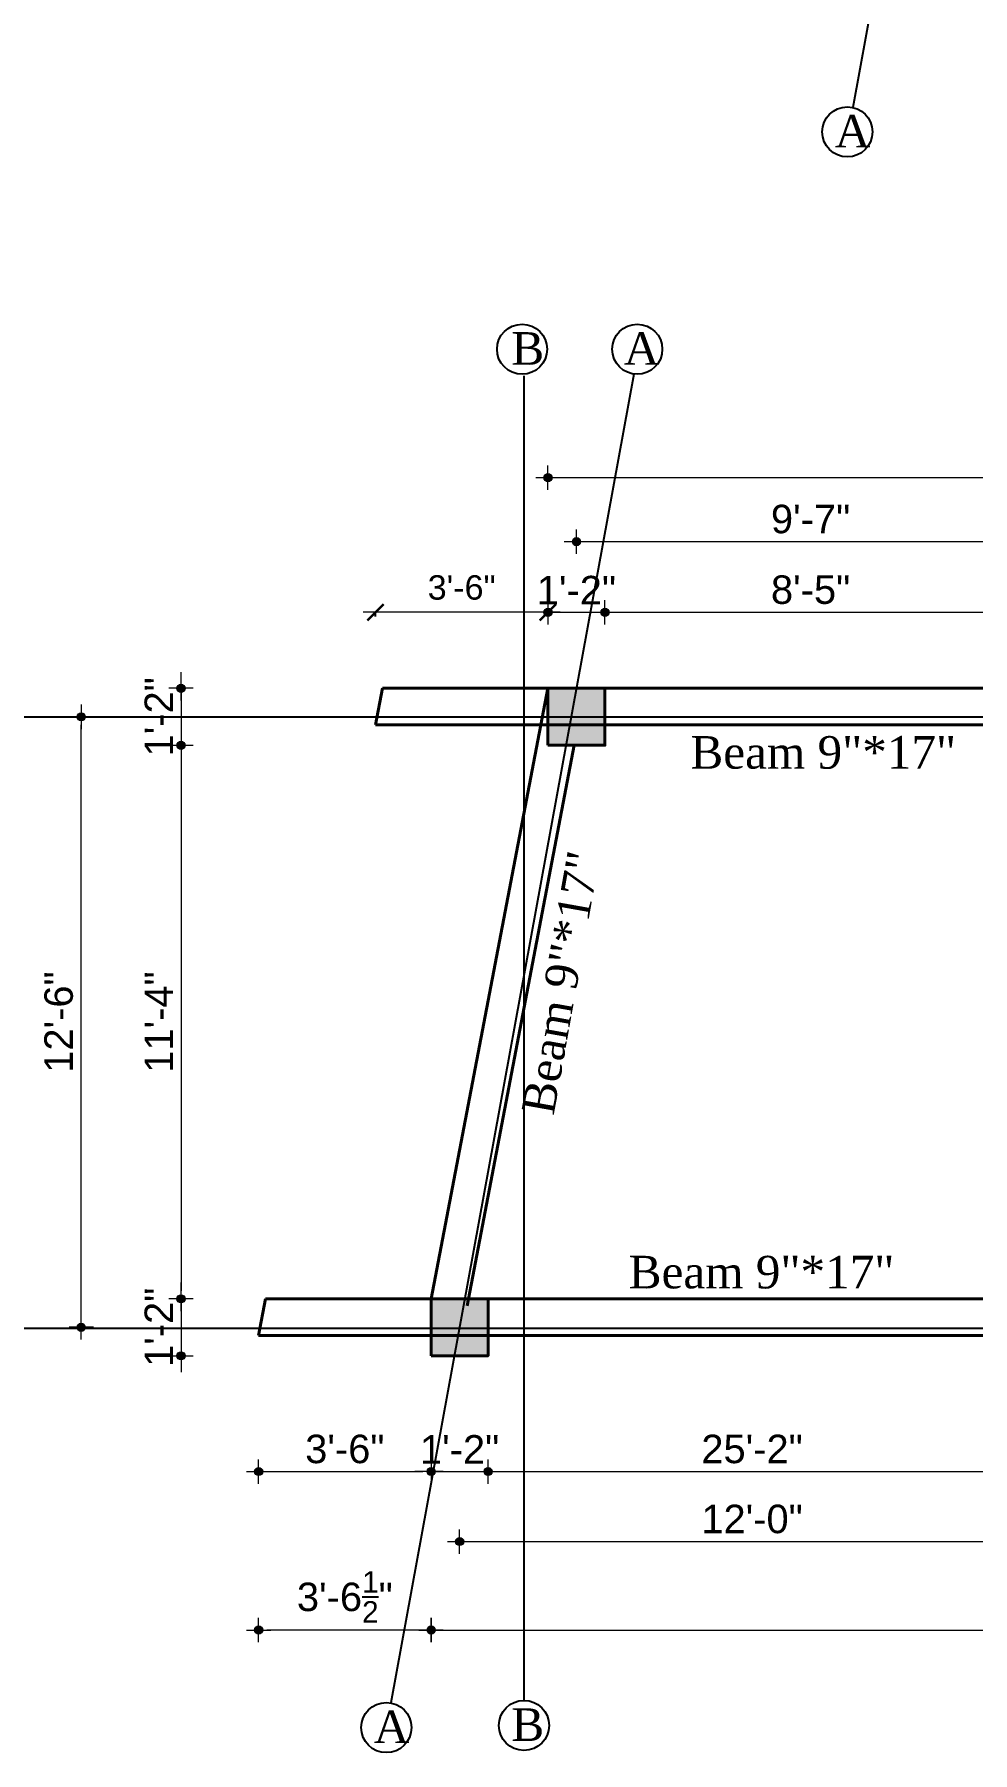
# Model space of a CAD drawing. Header units: inches. Extents: x -12073856 to 12321241, y -1226296 to 1319224.
# Drawn here: x 121516.4 to 121746.8, y 45015.1 to 45437.2 of the extents above; entities that cross this region are included whole.
import ezdxf

# ---------------------------------------------------------------- set-up
doc = ezdxf.new("R2010")
doc.units = ezdxf.units.IN
doc.header["$MEASUREMENT"] = 0
doc.header["$PDMODE"] = 35
for name, color, linetype, lineweight in [('1', 7, 'Continuous', 13), ('Column', 181, 'Continuous', 40), ('Hatch', 9, 'Continuous', 9), ('Toilet', 7, 'Continuous', 25), ('Windows', 151, 'Continuous', 15)]:
    doc.layers.add(name, color=color, linetype=linetype, lineweight=lineweight)
doc.styles.add('ordinary', font='times.ttf')
doc.styles.add('ramon', font='arial.ttf')
doc.styles.get("Standard").update_dxf_attribs({"font": 'arial.ttf'})
doc.dimstyles.new('S8', dxfattribs={"dimtxt": 7, "dimasz": 2, "dimexe": 6, "dimexo": 18, "dimgap": 1.9375, "dimtad": 1, "dimdec": 1, "dimzin": 3, "dimdsep": 46, "dimlunit": 4, "dimtxsty": 'ramon', "dimblk": 'dot 2', "dimcen": 0.09375, "dimse1": 1, "dimse2": 1, "dimclrd": 1, "dimclre": 1, "dimclrt": 256, "dimadec": 0, "dimazin": 0, "dimtfac": 0.75, "dimtdec": 1, "dimtix": 1, "dimtmove": 1, "dimatfit": 3, "dimldrblk": 'DOT', "dimfxl": 1, "dimtolj": 1, "dimtzin": 0, "dimlwd": 9, "dimlwe": 9, "dimarcsym": 0})
doc.dimstyles.get("Standard").update_dxf_attribs({"dimtxt": 6, "dimasz": 4, "dimexe": 0, "dimexo": 6, "dimgap": 3, "dimtad": 1, "dimdec": 0, "dimzin": 0, "dimdsep": 46, "dimlunit": 4, "dimtxsty": 'Standard', "dimblk": 'ARCHTICK', "dimcen": 0.09, "dimdle": 3, "dimclrd": 256, "dimadec": 0, "dimazin": 0, "dimtfac": 1, "dimtdec": 0, "dimtofl": 0, "dimtmove": 0, "dimatfit": 3, "dimfxl": 1, "dimfxlon": 1, "dimtolj": 1, "dimtzin": 0, "dimlwd": -1, "dimarcsym": 0})

# ---------------------------------------------------------------- blocks, each defined once
blk = doc.blocks.new('colm')
at = {"layer": 'Hatch'}
h = blk.add_hatch(color=256, dxfattribs=at)
h.dxf.hatch_style = 1
h.paths.add_polyline_path([(66705.71, 8319.73), (66705.71, 8307.73), (66717.71, 8307.73), (66717.71, 8319.73)])
at = {"layer": 'Column'}
blk.add_lwpolyline([(66705.71, 8307.73), (66717.71, 8307.73), (66717.71, 8319.73), (66705.71, 8319.73)], close=True, dxfattribs=at)
blk = doc.blocks.new('dot1')
at = {"layer": 'Hatch'}
h = blk.add_hatch(color=256, dxfattribs=at)
edge = h.paths.add_edge_path()
edge.add_arc((0, 0), 1, 0, 360)
for p, q in [((3, 0), (-3, 0)), ((0, 3), (0, -3))]:
    blk.add_line(p, q, dxfattribs=at)
blk.add_circle((0, 0), 1, dxfattribs=at)
blk = doc.blocks.new('dot 2')
at = {"layer": 'Hatch', "xscale": 0.5, "yscale": 0.5, "zscale": 0.5}
blk.add_blockref('dot1', (0, 0), dxfattribs=at)
blk = doc.blocks.new('*D1177')
at = {"layer": 'Defpoints', "color": 0, "transparency": 16777216}
for p in [(121656.47, 45295.22), (121642.47, 45276.55), (121656.47, 45276.55)]:
    blk.add_point(p, dxfattribs=at)
at = {"layer": 'Toilet', "color": 1, "lineweight": 9, "transparency": 16777216}
for p, q in [((121640.47, 45295.22), (121638.47, 45295.22)), ((121642.47, 45295.22), (121656.47, 45295.22)), ((121658.47, 45295.22), (121660.47, 45295.22))]:
    blk.add_line(p, q, dxfattribs=at)
at = {"layer": 'Toilet', "color": 1, "lineweight": 9, "transparency": 16777216, "xscale": 2, "yscale": 2, "zscale": 2}
blk.add_blockref('dot 2', (121642.47, 45295.22), dxfattribs=at)
at = {"layer": 'Toilet', "color": 1, "lineweight": 9, "transparency": 16777216, "xscale": 2, "yscale": 2, "zscale": 2, "rotation": 180}
blk.add_blockref('dot 2', (121656.47, 45295.22), dxfattribs=at)
at = {"layer": 'Toilet', "transparency": 16777216, "insert": (121649.47, 45300.68), "char_height": 7, "attachment_point": 5, "style": 'ramon'}
blk.add_mtext('\\A1;1\'-2"', dxfattribs=at)
blk = doc.blocks.new('_Dot')
at = {"color": 0, "lineweight": -2}
blk.add_line((-0.5, 0), (-1, 0), dxfattribs=at)
at = {"color": 0, "const_width": 0.5}
blk.add_lwpolyline([(-0.25, 0, 1), (0.25, 0, 1)], format="xyb", close=True, dxfattribs=at)
blk = doc.blocks.new('*D1178')
at = {"layer": 'Defpoints', "color": 0, "transparency": 16777216}
for p in [(121757.47, 45295.22), (121656.47, 45276.55), (121757.47, 45276.55)]:
    blk.add_point(p, dxfattribs=at)
at = {"layer": 'Toilet', "color": 1, "lineweight": 9, "transparency": 16777216}
blk.add_line((121658.47, 45295.22), (121755.47, 45295.22), dxfattribs=at)
at = {"layer": 'Toilet', "color": 1, "lineweight": 9, "transparency": 16777216, "xscale": 2, "yscale": 2, "zscale": 2, "rotation": 180}
blk.add_blockref('dot 2', (121656.47, 45295.22), dxfattribs=at)
at = {"layer": 'Toilet', "color": 1, "lineweight": 9, "transparency": 16777216, "xscale": 2, "yscale": 2, "zscale": 2}
blk.add_blockref('dot 2', (121757.47, 45295.22), dxfattribs=at)
at = {"layer": 'Toilet', "transparency": 16777216, "insert": (121706.97, 45300.74), "char_height": 7, "attachment_point": 5, "style": 'ramon'}
blk.add_mtext('\\A1;8\'-5"', dxfattribs=at)
blk = doc.blocks.new('*D1182')
at = {"layer": 'Defpoints', "color": 0, "transparency": 16777216}
for p in [(121764.47, 45312.59), (121649.47, 45276.55), (121764.47, 45276.55)]:
    blk.add_point(p, dxfattribs=at)
at = {"layer": 'Toilet', "color": 1, "lineweight": 9, "transparency": 16777216}
blk.add_line((121651.47, 45312.59), (121762.47, 45312.59), dxfattribs=at)
at = {"layer": 'Toilet', "color": 1, "lineweight": 9, "transparency": 16777216, "xscale": 2, "yscale": 2, "zscale": 2, "rotation": 180}
blk.add_blockref('dot 2', (121649.47, 45312.59), dxfattribs=at)
at = {"layer": 'Toilet', "color": 1, "lineweight": 9, "transparency": 16777216, "xscale": 2, "yscale": 2, "zscale": 2}
blk.add_blockref('dot 2', (121764.47, 45312.59), dxfattribs=at)
at = {"layer": 'Toilet', "transparency": 16777216, "insert": (121706.97, 45318.1), "char_height": 7, "attachment_point": 5, "style": 'ramon'}
blk.add_mtext('\\A1;9\'-7"', dxfattribs=at)
blk = doc.blocks.new('*D1184')
at = {"layer": 'Defpoints', "color": 0, "transparency": 16777216}
for p in [(121916.42, 45328.31), (121642.47, 45276.55), (121916.42, 45276.55)]:
    blk.add_point(p, dxfattribs=at)
at = {"layer": 'Toilet', "color": 1, "lineweight": 9, "transparency": 16777216}
blk.add_line((121644.47, 45328.31), (121914.42, 45328.31), dxfattribs=at)
at = {"layer": 'Toilet', "color": 1, "lineweight": 9, "transparency": 16777216, "xscale": 2, "yscale": 2, "zscale": 2, "rotation": 180}
blk.add_blockref('dot 2', (121642.47, 45328.31), dxfattribs=at)
at = {"layer": 'Toilet', "color": 1, "lineweight": 9, "transparency": 16777216, "xscale": 2, "yscale": 2, "zscale": 2}
blk.add_blockref('dot 2', (121916.42, 45328.31), dxfattribs=at)
at = {"layer": 'Toilet', "transparency": 16777216, "insert": (121779.44, 45333.82), "char_height": 7, "attachment_point": 5, "style": 'ramon'}
blk.add_mtext('\\A1;22\'-10"', dxfattribs=at)
blk = doc.blocks.new('*D1188')
at = {"layer": 'Defpoints', "color": 0, "transparency": 16777216}
for p in [(121616.96, 45276.55), (121552.37, 45262.55), (121616.96, 45262.55)]:
    blk.add_point(p, dxfattribs=at)
at = {"layer": 'Toilet', "color": 1, "lineweight": 9, "transparency": 16777216}
for p, q in [((121552.37, 45278.55), (121552.37, 45280.55)), ((121552.37, 45276.55), (121552.37, 45262.55)), ((121552.37, 45260.55), (121552.37, 45258.55))]:
    blk.add_line(p, q, dxfattribs=at)
at = {"layer": 'Toilet', "color": 1, "lineweight": 9, "transparency": 16777216, "xscale": 2, "yscale": 2, "zscale": 2}
for p, rotation in [((121552.37, 45276.55), 270), ((121552.37, 45262.55), 90)]:
    blk.add_blockref('dot 2', p, dxfattribs=dict(at, rotation=rotation))
at = {"layer": 'Toilet', "transparency": 16777216, "insert": (121546.92, 45269.55), "char_height": 7, "attachment_point": 5, "rotation": 90, "style": 'ramon'}
blk.add_mtext('\\A1;1\'-2"', dxfattribs=at)
blk = doc.blocks.new('*D1189')
at = {"layer": 'Defpoints', "color": 0, "transparency": 16777216}
for p in [(121616.96, 45262.55), (121552.37, 45126.55), (121588.28, 45126.55)]:
    blk.add_point(p, dxfattribs=at)
at = {"layer": 'Toilet', "color": 1, "lineweight": 9, "transparency": 16777216}
blk.add_line((121552.37, 45260.55), (121552.37, 45128.55), dxfattribs=at)
at = {"layer": 'Toilet', "color": 1, "lineweight": 9, "transparency": 16777216, "xscale": 2, "yscale": 2, "zscale": 2}
for p, rotation in [((121552.37, 45262.55), 90), ((121552.37, 45126.55), 270)]:
    blk.add_blockref('dot 2', p, dxfattribs=dict(at, rotation=rotation))
at = {"layer": 'Toilet', "transparency": 16777216, "insert": (121546.92, 45194.55), "char_height": 7, "attachment_point": 5, "rotation": 90, "style": 'ramon'}
blk.add_mtext('\\A1;11\'-4"', dxfattribs=at)
blk = doc.blocks.new('*D1190')
at = {"layer": 'Defpoints', "color": 0, "transparency": 16777216}
for p in [(121588.28, 45126.55), (121552.37, 45112.55), (121588.28, 45112.55)]:
    blk.add_point(p, dxfattribs=at)
at = {"layer": 'Toilet', "color": 1, "lineweight": 9, "transparency": 16777216}
for p, q in [((121552.37, 45128.55), (121552.37, 45130.55)), ((121552.37, 45126.55), (121552.37, 45112.55)), ((121552.37, 45110.55), (121552.37, 45108.55))]:
    blk.add_line(p, q, dxfattribs=at)
at = {"layer": 'Toilet', "color": 1, "lineweight": 9, "transparency": 16777216, "xscale": 2, "yscale": 2, "zscale": 2}
for p, rotation in [((121552.37, 45126.55), 270), ((121552.37, 45112.55), 90)]:
    blk.add_blockref('dot 2', p, dxfattribs=dict(at, rotation=rotation))
at = {"layer": 'Toilet', "transparency": 16777216, "insert": (121546.92, 45119.55), "char_height": 7, "attachment_point": 5, "rotation": 90, "style": 'ramon'}
blk.add_mtext('\\A1;1\'-2"', dxfattribs=at)
blk = doc.blocks.new('*D1191')
at = {"layer": 'Defpoints', "color": 0, "transparency": 16777216}
for p in [(121527.87, 45269.55), (121616.96, 45269.55), (121588.28, 45119.55)]:
    blk.add_point(p, dxfattribs=at)
at = {"layer": 'Toilet', "color": 1, "lineweight": 9, "transparency": 16777216}
blk.add_line((121527.87, 45121.55), (121527.87, 45267.55), dxfattribs=at)
at = {"layer": 'Toilet', "color": 1, "lineweight": 9, "transparency": 16777216, "xscale": 2, "yscale": 2, "zscale": 2}
for p, rotation in [((121527.87, 45269.55), 90), ((121527.87, 45119.55), 270)]:
    blk.add_blockref('dot 2', p, dxfattribs=dict(at, rotation=rotation))
at = {"layer": 'Toilet', "transparency": 16777216, "insert": (121522.36, 45194.55), "char_height": 7, "attachment_point": 5, "rotation": 90, "style": 'ramon'}
blk.add_mtext('\\A1;12\'-6"', dxfattribs=at)
blk = doc.blocks.new('*D1192')
at = {"layer": 'Defpoints', "color": 0, "transparency": 16777216}
for p in [(121507.78, 45276.55), (121616.96, 45276.55), (121652.32, 45112.55)]:
    blk.add_point(p, dxfattribs=at)
at = {"layer": 'Toilet', "color": 1, "lineweight": 9, "transparency": 16777216}
blk.add_line((121507.78, 45114.55), (121507.78, 45274.55), dxfattribs=at)
at = {"layer": 'Toilet', "color": 1, "lineweight": 9, "transparency": 16777216, "xscale": 2, "yscale": 2, "zscale": 2}
for p, rotation in [((121507.78, 45276.55), 90), ((121507.78, 45112.55), 270)]:
    blk.add_blockref('dot 2', p, dxfattribs=dict(at, rotation=rotation))
at = {"layer": 'Toilet', "transparency": 16777216, "insert": (121502.27, 45194.55), "char_height": 7, "attachment_point": 5, "rotation": 90, "style": 'ramon'}
blk.add_mtext('\\A1;13\'-8"', dxfattribs=at)
blk = doc.blocks.new('*D1193')
at = {"layer": 'Defpoints', "color": 0, "transparency": 16777216}
for p in [(121616.96, 45276.55), (121552.37, 45262.55), (121616.96, 45262.55)]:
    blk.add_point(p, dxfattribs=at)
at = {"layer": 'Toilet', "color": 1, "lineweight": 9, "transparency": 16777216}
for p, q in [((121552.37, 45278.55), (121552.37, 45280.55)), ((121552.37, 45276.55), (121552.37, 45262.55)), ((121552.37, 45260.55), (121552.37, 45258.55))]:
    blk.add_line(p, q, dxfattribs=at)
at = {"layer": 'Toilet', "color": 1, "lineweight": 9, "transparency": 16777216, "xscale": 2, "yscale": 2, "zscale": 2}
for p, rotation in [((121552.37, 45276.55), 270), ((121552.37, 45262.55), 90)]:
    blk.add_blockref('dot 2', p, dxfattribs=dict(at, rotation=rotation))
at = {"layer": 'Toilet', "transparency": 16777216, "insert": (121546.92, 45269.55), "char_height": 7, "attachment_point": 5, "rotation": 90, "style": 'ramon'}
blk.add_mtext('\\A1;1\'-2"', dxfattribs=at)
blk = doc.blocks.new('*D1194')
at = {"layer": 'Defpoints', "color": 0, "transparency": 16777216}
for p in [(121616.96, 45262.55), (121552.37, 45126.55), (121588.28, 45126.55)]:
    blk.add_point(p, dxfattribs=at)
at = {"layer": 'Toilet', "color": 1, "lineweight": 9, "transparency": 16777216}
blk.add_line((121552.37, 45260.55), (121552.37, 45128.55), dxfattribs=at)
at = {"layer": 'Toilet', "color": 1, "lineweight": 9, "transparency": 16777216, "xscale": 2, "yscale": 2, "zscale": 2}
for p, rotation in [((121552.37, 45262.55), 90), ((121552.37, 45126.55), 270)]:
    blk.add_blockref('dot 2', p, dxfattribs=dict(at, rotation=rotation))
at = {"layer": 'Toilet', "transparency": 16777216, "insert": (121546.92, 45194.55), "char_height": 7, "attachment_point": 5, "rotation": 90, "style": 'ramon'}
blk.add_mtext('\\A1;11\'-4"', dxfattribs=at)
blk = doc.blocks.new('*D1195')
at = {"layer": 'Defpoints', "color": 0, "transparency": 16777216}
for p in [(121527.87, 45269.55), (121616.96, 45269.55), (121588.28, 45119.55)]:
    blk.add_point(p, dxfattribs=at)
at = {"layer": 'Toilet', "color": 1, "lineweight": 9, "transparency": 16777216}
blk.add_line((121527.87, 45121.55), (121527.87, 45267.55), dxfattribs=at)
at = {"layer": 'Toilet', "color": 1, "lineweight": 9, "transparency": 16777216, "xscale": 2, "yscale": 2, "zscale": 2}
for p, rotation in [((121527.87, 45269.55), 90), ((121527.87, 45119.55), 270)]:
    blk.add_blockref('dot 2', p, dxfattribs=dict(at, rotation=rotation))
at = {"layer": 'Toilet', "transparency": 16777216, "insert": (121522.36, 45194.55), "char_height": 7, "attachment_point": 5, "rotation": 90, "style": 'ramon'}
blk.add_mtext('\\A1;12\'-6"', dxfattribs=at)
blk = doc.blocks.new('_ArchTick')
at = {"color": 0, "linetype": 'ByBlock', "const_width": 0.15}
blk.add_lwpolyline([(-0.5, -0.5), (0.5, 0.5)], dxfattribs=at)
blk = doc.blocks.new('*D1196')
at = {"layer": 'Defpoints', "color": 0, "transparency": 16777216}
for p in [(121600.11, 45295.22), (121642.47, 45276.55), (121600.11, 45267.55)]:
    blk.add_point(p, dxfattribs=at)
at = {"layer": 'Windows', "transparency": 16777216}
blk.add_line((121645.47, 45295.22), (121597.11, 45295.22), dxfattribs=at)
at = {"layer": 'Windows', "color": 0, "lineweight": -2, "transparency": 16777216}
for p, q in [((121600.11, 45294.22), (121600.11, 45295.22)), ((121642.47, 45294.22), (121642.47, 45295.22))]:
    blk.add_line(p, q, dxfattribs=at)
at = {"layer": 'Windows', "transparency": 16777216, "xscale": 4, "yscale": 4, "zscale": 4, "rotation": 180}
blk.add_blockref('_ArchTick', (121600.11, 45295.22), dxfattribs=at)
at = {"layer": 'Windows', "transparency": 16777216, "xscale": 4, "yscale": 4, "zscale": 4}
blk.add_blockref('_ArchTick', (121642.47, 45295.22), dxfattribs=at)
at = {"layer": 'Windows', "color": 0, "lineweight": -2, "transparency": 16777216, "insert": (121621.29, 45301.29), "char_height": 6, "attachment_point": 5}
blk.add_mtext('\\A1;3\'-6"', dxfattribs=at)
blk = doc.blocks.new('*D1470')
at = {"layer": 'Defpoints', "color": 0, "transparency": 16777216}
for p in [(121571.43, 45117.55), (121613.78, 45112.55), (121613.78, 45084.11)]:
    blk.add_point(p, dxfattribs=at)
at = {"layer": 'Toilet', "color": 1, "lineweight": 9, "transparency": 16777216}
blk.add_line((121573.43, 45084.11), (121611.78, 45084.11), dxfattribs=at)
at = {"layer": 'Toilet', "color": 1, "lineweight": 9, "transparency": 16777216, "xscale": 2, "yscale": 2, "zscale": 2, "rotation": 180}
blk.add_blockref('dot 2', (121571.43, 45084.11), dxfattribs=at)
at = {"layer": 'Toilet', "color": 1, "lineweight": 9, "transparency": 16777216, "xscale": 2, "yscale": 2, "zscale": 2}
blk.add_blockref('dot 2', (121613.78, 45084.11), dxfattribs=at)
at = {"layer": 'Toilet', "transparency": 16777216, "insert": (121592.6, 45089.62), "char_height": 7, "attachment_point": 5, "style": 'ramon'}
blk.add_mtext('\\A1;3\'-6"', dxfattribs=at)
blk = doc.blocks.new('*D1471')
at = {"layer": 'Defpoints', "color": 0, "transparency": 16777216}
for p in [(121613.78, 45112.55), (121627.78, 45112.55), (121627.78, 45084.11)]:
    blk.add_point(p, dxfattribs=at)
at = {"layer": 'Toilet', "color": 1, "lineweight": 9, "transparency": 16777216}
for p, q in [((121611.78, 45084.11), (121609.78, 45084.11)), ((121613.78, 45084.11), (121627.78, 45084.11)), ((121629.78, 45084.11), (121631.78, 45084.11))]:
    blk.add_line(p, q, dxfattribs=at)
at = {"layer": 'Toilet', "color": 1, "lineweight": 9, "transparency": 16777216, "xscale": 2, "yscale": 2, "zscale": 2}
blk.add_blockref('dot 2', (121613.78, 45084.11), dxfattribs=at)
at = {"layer": 'Toilet', "color": 1, "lineweight": 9, "transparency": 16777216, "xscale": 2, "yscale": 2, "zscale": 2, "rotation": 180}
blk.add_blockref('dot 2', (121627.78, 45084.11), dxfattribs=at)
at = {"layer": 'Toilet', "transparency": 16777216, "insert": (121620.78, 45089.56), "char_height": 7, "attachment_point": 5, "style": 'ramon'}
blk.add_mtext('\\A1;1\'-2"', dxfattribs=at)
blk = doc.blocks.new('*D1472')
at = {"layer": 'Defpoints', "color": 0, "transparency": 16777216}
for p in [(121627.78, 45112.55), (121757.42, 45112.55), (121757.42, 45084.11)]:
    blk.add_point(p, dxfattribs=at)
at = {"layer": 'Toilet', "color": 1, "lineweight": 9, "transparency": 16777216}
blk.add_line((121629.78, 45084.11), (121755.42, 45084.11), dxfattribs=at)
at = {"layer": 'Toilet', "color": 1, "lineweight": 9, "transparency": 16777216, "xscale": 2, "yscale": 2, "zscale": 2, "rotation": 180}
blk.add_blockref('dot 2', (121627.78, 45084.11), dxfattribs=at)
at = {"layer": 'Toilet', "color": 1, "lineweight": 9, "transparency": 16777216, "xscale": 2, "yscale": 2, "zscale": 2}
blk.add_blockref('dot 2', (121757.42, 45084.11), dxfattribs=at)
at = {"layer": 'Toilet', "transparency": 16777216, "insert": (121692.6, 45089.62), "char_height": 7, "attachment_point": 5, "style": 'ramon'}
blk.add_mtext('\\A1;25\'-2"', dxfattribs=at)
blk = doc.blocks.new('*D1476')
at = {"layer": 'Defpoints', "color": 0, "transparency": 16777216}
for p in [(121620.78, 45112.55), (121764.42, 45112.55), (121764.42, 45066.91)]:
    blk.add_point(p, dxfattribs=at)
at = {"layer": 'Toilet', "color": 1, "lineweight": 9, "transparency": 16777216}
blk.add_line((121622.78, 45066.91), (121762.42, 45066.91), dxfattribs=at)
at = {"layer": 'Toilet', "color": 1, "lineweight": 9, "transparency": 16777216, "xscale": 2, "yscale": 2, "zscale": 2, "rotation": 180}
blk.add_blockref('dot 2', (121620.78, 45066.91), dxfattribs=at)
at = {"layer": 'Toilet', "color": 1, "lineweight": 9, "transparency": 16777216, "xscale": 2, "yscale": 2, "zscale": 2}
blk.add_blockref('dot 2', (121764.42, 45066.91), dxfattribs=at)
at = {"layer": 'Toilet', "transparency": 16777216, "insert": (121692.6, 45072.42), "char_height": 7, "attachment_point": 5, "style": 'ramon'}
blk.add_mtext('\\A1;12\'-0"', dxfattribs=at)
blk = doc.blocks.new('*D1478')
at = {"layer": 'Defpoints', "color": 0, "transparency": 16777216}
for p in [(121613.78, 45112.55), (121916.36, 45112.55), (121916.36, 45045.18)]:
    blk.add_point(p, dxfattribs=at)
at = {"layer": 'Toilet', "color": 1, "lineweight": 9, "transparency": 16777216}
blk.add_line((121615.78, 45045.18), (121914.36, 45045.18), dxfattribs=at)
at = {"layer": 'Toilet', "color": 1, "lineweight": 9, "transparency": 16777216, "xscale": 2, "yscale": 2, "zscale": 2, "rotation": 180}
blk.add_blockref('dot 2', (121613.78, 45045.18), dxfattribs=at)
at = {"layer": 'Toilet', "color": 1, "lineweight": 9, "transparency": 16777216, "xscale": 2, "yscale": 2, "zscale": 2}
blk.add_blockref('dot 2', (121916.36, 45045.18), dxfattribs=at)
at = {"layer": 'Toilet', "transparency": 16777216, "insert": (121765.07, 45050.69), "char_height": 7, "attachment_point": 5, "style": 'ramon'}
blk.add_mtext('\\A1;25\'-2"', dxfattribs=at)
blk = doc.blocks.new('*D1479')
at = {"layer": 'Defpoints', "color": 0, "transparency": 16777216}
for p in [(121571.43, 45117.55), (121613.78, 45112.55), (121571.43, 45045.18)]:
    blk.add_point(p, dxfattribs=at)
at = {"layer": 'Toilet', "color": 1, "lineweight": 9, "transparency": 16777216}
blk.add_line((121611.78, 45045.18), (121573.43, 45045.18), dxfattribs=at)
at = {"layer": 'Toilet', "color": 1, "lineweight": 9, "transparency": 16777216, "xscale": 2, "yscale": 2, "zscale": 2, "rotation": 180}
blk.add_blockref('dot 2', (121571.43, 45045.18), dxfattribs=at)
at = {"layer": 'Toilet', "color": 1, "lineweight": 9, "transparency": 16777216, "xscale": 2, "yscale": 2, "zscale": 2}
blk.add_blockref('dot 2', (121613.78, 45045.18), dxfattribs=at)
at = {"layer": 'Toilet', "transparency": 16777216, "insert": (121592.6, 45053.32), "char_height": 7, "attachment_point": 5, "style": 'ramon'}
blk.add_mtext('\\A1;3\'-6{\\H0.750000x;\\S1/2;}"', dxfattribs=at)

msp = doc.modelspace()

# ---------------------------------------------------------------- linework, layer by layer
for p, q in [((121800.75, 45875.85), (121717.32, 45419.26)), ((121663.57, 45353.73), (121603.92, 45027.25)), ((121636.59, 45353.36), (121636.59, 45027.89))]:
    msp.add_line(p, q)
at = {"layer": 'Column', "color": 1}
for p, q in [((121600.11, 45267.55), (121601.83, 45276.55)), ((121601.83, 45276.55), (121757.47, 45276.55)), ((121642.47, 45276.55), (121613.78, 45126.55)), ((121600.11, 45267.55), (121757.47, 45267.55)), ((121648.95, 45262.55), (121622.62, 45124.86)), ((121571.43, 45117.55), (121573.15, 45126.55)), ((121573.15, 45126.55), (121902.36, 45126.55)), ((121571.43, 45117.55), (121757.42, 45117.55))]:
    msp.add_line(p, q, dxfattribs=at)
at = {"layer": 'Toilet'}
for p, q in [((121488.2, 45269.55), (121998.41, 45269.55)), ((121488.21, 45119.35), (121998.4, 45119.35))]:
    msp.add_line(p, q, dxfattribs=at)
for centre in [(121716, 45413.25), (121636.12, 45359.85), (121664.41, 45359.85), (121602.79, 45021.2), (121636.59, 45021.74)]:
    msp.add_circle(centre, 6.15, dxfattribs=at)

# ---------------------------------------------------------------- block references
at = {"layer": 'Column', "xscale": 1.166666666671517, "yscale": 1.166666666671517, "zscale": 1.166666666668081}
for p in [(43819.15, 35570.2), (43790.46, 35420.2)]:
    msp.add_blockref('colm', p, dxfattribs=at)

# ---------------------------------------------------------------- texts
at = {"layer": '1', "char_height": 8, "width": 20.1234, "attachment_point": 1, "style": 'ordinary'}
for s, insert in [('A', (121712.91, 45417.46)), ('B', (121633.5, 45364.06)), ('A', (121661.12, 45364.06)), ('A', (121599.7, 45025.41)), ('B', (121633.5, 45025.94))]:
    msp.add_mtext(s, dxfattribs=dict(at, insert=insert))
at = {"layer": '1', "char_height": 8, "attachment_point": 9, "style": 'ordinary'}
for insert in [(121742.71, 45256.69), (121727.55, 45129)]:
    msp.add_mtext('Beam 9"*17"', dxfattribs=dict(at, insert=insert))
at = {"layer": '1', "insert": (121655.42, 45235.63), "char_height": 8, "attachment_point": 9, "rotation": 79.8897, "style": 'ordinary'}
msp.add_mtext('Beam 9"*17"', dxfattribs=at)

# ---------------------------------------------------------------- dimensions: what is measured, and where the dimension line sits
at = {"layer": 'Toilet'}
for base, p1, p2, picture, middle in [((121916.4161, 45328.3098), (121642.4691, 45276.5483), (121916.4161, 45276.5483), '*D1184', (121779.4426, 45333.8213)), ((121764.47, 45312.59), (121649.47, 45276.55), (121764.47, 45276.55), '*D1182', (121706.97, 45318.1)), ((121656.47, 45295.22), (121642.47, 45276.55), (121656.47, 45276.55), '*D1177', (121649.47, 45300.68)), ((121757.47, 45295.22), (121656.47, 45276.55), (121757.47, 45276.55), '*D1178', (121706.97, 45300.74)), ((121571.4269, 45045.1782), (121613.7824, 45112.5483), (121571.4269, 45117.5483), '*D1479', (121592.6047, 45053.3243)), ((121627.78, 45084.11), (121613.78, 45112.55), (121627.78, 45112.55), '*D1471', (121620.78, 45089.56))]:
    dim = msp.add_linear_dim(base=base, p1=p1, p2=p2, dimstyle='S8', override={"dimfxl": 2, "dimfxlon": 1, "dimarcsym": 1}, dxfattribs=at)
    dim.commit()
    dim.dimension.update_dxf_attribs({"geometry": picture, "text_midpoint": middle})
for base, p1, p2, picture, middle in [((121507.78, 45276.55), (121652.32, 45112.55), (121616.96, 45276.55), '*D1192', (121502.27, 45194.55)), ((121552.37, 45262.55), (121616.96, 45276.55), (121616.96, 45262.55), '*D1188', (121546.92, 45269.55)), ((121552.37, 45262.55), (121616.96, 45276.55), (121616.96, 45262.55), '*D1193', (121546.92, 45269.55)), ((121527.87, 45269.55), (121588.28, 45119.55), (121616.96, 45269.55), '*D1191', (121522.36, 45194.55)), ((121527.87, 45269.55), (121588.28, 45119.55), (121616.96, 45269.55), '*D1195', (121522.36, 45194.55)), ((121552.37, 45126.55), (121616.96, 45262.55), (121588.28, 45126.55), '*D1189', (121546.92, 45194.55)), ((121552.37, 45126.55), (121616.96, 45262.55), (121588.28, 45126.55), '*D1194', (121546.92, 45194.55)), ((121552.37, 45112.55), (121588.28, 45126.55), (121588.28, 45112.55), '*D1190', (121546.92, 45119.55))]:
    dim = msp.add_linear_dim(base=base, p1=p1, p2=p2, angle=90, dimstyle='S8', override={"dimfxl": 2, "dimfxlon": 1, "dimarcsym": 1}, dxfattribs=at)
    dim.commit()
    dim.dimension.update_dxf_attribs({"geometry": picture, "text_midpoint": middle})
for base, p1, p2, text, picture, middle in [((121613.78, 45084.11), (121571.43, 45117.55), (121613.78, 45112.55), '3\'-6"', '*D1470', (121592.6, 45089.62)), ((121916.36, 45045.18), (121613.78, 45112.55), (121916.36, 45112.55), '25\'-2"', '*D1478', (121765.07, 45050.69)), ((121764.42, 45066.91), (121620.78, 45112.55), (121764.42, 45112.55), '12\'-0"', '*D1476', (121692.6, 45072.42)), ((121757.42, 45084.11), (121627.78, 45112.55), (121757.42, 45112.55), '25\'-2"', '*D1472', (121692.6, 45089.62))]:
    dim = msp.add_linear_dim(base=base, p1=p1, p2=p2, text=text, dimstyle='S8', override={"dimfxl": 2, "dimfxlon": 1, "dimarcsym": 1}, dxfattribs=at)
    dim.commit()
    dim.dimension.update_dxf_attribs({"geometry": picture, "text_midpoint": middle})
at = {"layer": 'Windows', "color": 1, "lineweight": -2}
dim = msp.add_linear_dim(base=(121600.11, 45295.22), p1=(121642.47, 45276.55), p2=(121600.11, 45267.55), dimstyle='Standard', override={"dimtmove": 1}, dxfattribs=at)
dim.commit()
dim.dimension.update_dxf_attribs({"geometry": '*D1196', "text_midpoint": (121621.29, 45301.29)})

doc.saveas('drawing.dxf')
